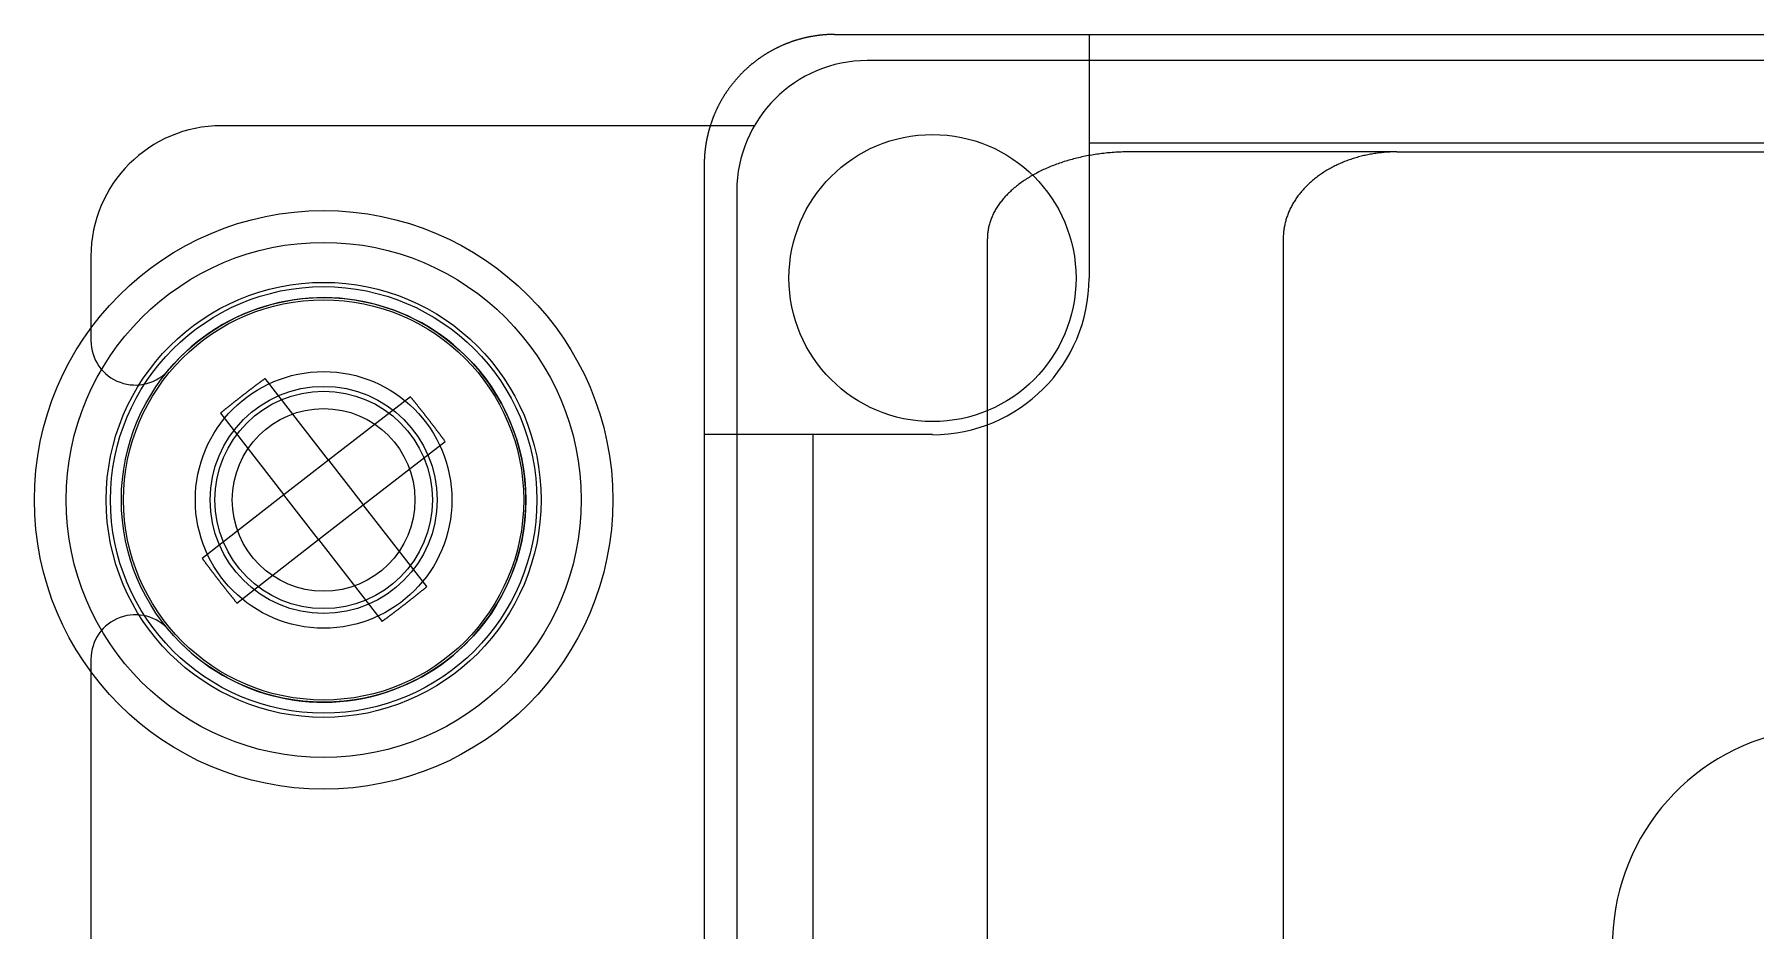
# Model space of a CAD drawing. Extents: x 3.27 to 9.48, y 3.29 to 7.63.
# Drawn here: x 3.27 to 4.049, y 6.606 to 7.011 of the extents above; entities that cross this region are included whole.
import ezdxf

# ---------------------------------------------------------------- set-up
doc = ezdxf.new("R2010")
doc.units = 0
doc.layers.add('HIDDEN_EDGES_ANSI_', color=7, linetype='CONTINUOUS')
doc.layers.add('VISIBLE_EDGES_ANSI_', color=7, linetype='CONTINUOUS')

msp = doc.modelspace()

# ---------------------------------------------------------------- linework, layer by layer
at = {"layer": 'HIDDEN_EDGES_ANSI_'}
for p, q in [((3.74731, 7.01128), (3.74731, 6.90104)), ((5.00322, 6.96207), (3.74731, 6.96207)), ((3.5731, 6.95224), (3.5731, 6.95223)), ((3.5731, 6.95223), (3.5731, 6.25931)), ((3.29554, 6.8784), (3.29554, 6.87271)), ((3.67644, 6.83018), (3.5731, 6.83018)), ((3.62231, 6.83018), (3.62231, 6.38136)), ((3.29554, 6.72859), (3.29554, 6.7229))]:
    msp.add_line(p, q, dxfattribs=at)
msp.add_polyline3d([(3.57582, 6.96994, 0), (3.57579, 6.96985, 0), (3.57576, 6.96976, 0), (3.57573, 6.96967, 0), (3.57571, 6.96958, 0), (3.57568, 6.96949, 0), (3.57565, 6.9694, 0), (3.57562, 6.96931, 0), (3.5756, 6.96922, 0), (3.57557, 6.96913, 0), (3.57554, 6.96904, 0), (3.57552, 6.96895, 0), (3.57549, 6.96886, 0), (3.57546, 6.96877, 0), (3.57544, 6.96868, 0), (3.57541, 6.96859, 0), (3.57539, 6.9685, 0), (3.57536, 6.96841, 0), (3.57533, 6.96832, 0), (3.57531, 6.96823, 0), (3.57528, 6.96814, 0), (3.57526, 6.96805, 0), (3.57523, 6.96796, 0), (3.57521, 6.96787, 0), (3.57518, 6.96778, 0), (3.57516, 6.96768, 0), (3.57513, 6.96759, 0), (3.57511, 6.9675, 0), (3.57508, 6.96741, 0), (3.57506, 6.96732, 0), (3.57504, 6.96723, 0), (3.57501, 6.96714, 0), (3.57499, 6.96705, 0), (3.57497, 6.96696, 0), (3.57494, 6.96687, 0), (3.57492, 6.96677, 0), (3.5749, 6.96668, 0), (3.57487, 6.96659, 0), (3.57485, 6.9665, 0), (3.57483, 6.96641, 0), (3.5748, 6.96632, 0), (3.57478, 6.96623, 0), (3.57476, 6.96613, 0), (3.57474, 6.96604, 0), (3.57472, 6.96595, 0), (3.57469, 6.96586, 0), (3.57467, 6.96577, 0), (3.57465, 6.96568, 0), (3.57463, 6.96558, 0), (3.57461, 6.96549, 0), (3.57459, 6.9654, 0), (3.57457, 6.96531, 0), (3.57455, 6.96522, 0), (3.57452, 6.96513, 0), (3.5745, 6.96503, 0), (3.57448, 6.96494, 0), (3.57446, 6.96485, 0), (3.57444, 6.96476, 0), (3.57442, 6.96467, 0), (3.5744, 6.96457, 0), (3.57438, 6.96448, 0), (3.57436, 6.96439, 0), (3.57435, 6.9643, 0), (3.57433, 6.9642, 0), (3.57431, 6.96411, 0), (3.57429, 6.96402, 0), (3.57427, 6.96393, 0), (3.57425, 6.96383, 0), (3.57423, 6.96374, 0), (3.57421, 6.96365, 0), (3.5742, 6.96356, 0), (3.57418, 6.96347, 0), (3.57416, 6.96337, 0), (3.57414, 6.96328, 0), (3.57412, 6.96319, 0), (3.57411, 6.9631, 0), (3.57409, 6.963, 0), (3.57407, 6.96291, 0), (3.57406, 6.96282, 0), (3.57404, 6.96272, 0), (3.57402, 6.96263, 0), (3.57401, 6.96254, 0), (3.57399, 6.96245, 0), (3.57397, 6.96235, 0), (3.57396, 6.96226, 0), (3.57394, 6.96217, 0), (3.57393, 6.96208, 0), (3.57391, 6.96198, 0), (3.57389, 6.96189, 0), (3.57388, 6.9618, 0), (3.57386, 6.9617, 0), (3.57385, 6.96161, 0), (3.57383, 6.96152, 0), (3.57382, 6.96142, 0), (3.5738, 6.96133, 0), (3.57379, 6.96124, 0), (3.57378, 6.96115, 0), (3.57376, 6.96105, 0), (3.57375, 6.96096, 0), (3.57373, 6.96087, 0), (3.57372, 6.96077, 0), (3.57371, 6.96068, 0), (3.57369, 6.96059, 0), (3.57368, 6.96049, 0), (3.57367, 6.9604, 0), (3.57365, 6.96031, 0), (3.57364, 6.96021, 0), (3.57363, 6.96012, 0), (3.57362, 6.96003, 0), (3.5736, 6.95993, 0), (3.57359, 6.95984, 0), (3.57358, 6.95975, 0), (3.57357, 6.95965, 0), (3.57356, 6.95956, 0), (3.57354, 6.95947, 0), (3.57353, 6.95937, 0), (3.57352, 6.95928, 0), (3.57351, 6.95919, 0), (3.5735, 6.95909, 0), (3.57349, 6.959, 0), (3.57348, 6.95891, 0), (3.57347, 6.95881, 0), (3.57346, 6.95872, 0), (3.57345, 6.95863, 0), (3.57344, 6.95853, 0), (3.57343, 6.95844, 0), (3.57342, 6.95835, 0), (3.57341, 6.95825, 0), (3.5734, 6.95816, 0), (3.57339, 6.95806, 0), (3.57338, 6.95797, 0), (3.57337, 6.95788, 0), (3.57336, 6.95778, 0), (3.57335, 6.95769, 0), (3.57334, 6.9576, 0), (3.57333, 6.9575, 0), (3.57333, 6.95741, 0), (3.57332, 6.95731, 0), (3.57331, 6.95722, 0), (3.5733, 6.95713, 0), (3.57329, 6.95703, 0), (3.57329, 6.95694, 0), (3.57328, 6.95685, 0), (3.57327, 6.95675, 0), (3.57326, 6.95666, 0), (3.57326, 6.95656, 0), (3.57325, 6.95647, 0), (3.57324, 6.95638, 0), (3.57324, 6.95628, 0), (3.57323, 6.95619, 0), (3.57323, 6.95609, 0), (3.57322, 6.956, 0), (3.57321, 6.95591, 0), (3.57321, 6.95581, 0), (3.5732, 6.95572, 0), (3.5732, 6.95562, 0), (3.57319, 6.95553, 0), (3.57319, 6.95544, 0), (3.57318, 6.95534, 0), (3.57318, 6.95525, 0), (3.57317, 6.95515, 0), (3.57317, 6.95506, 0), (3.57316, 6.95497, 0), (3.57316, 6.95487, 0), (3.57315, 6.95478, 0), (3.57315, 6.95468, 0), (3.57315, 6.95459, 0), (3.57314, 6.9545, 0), (3.57314, 6.9544, 0), (3.57314, 6.95431, 0), (3.57313, 6.95421, 0), (3.57313, 6.95412, 0), (3.57313, 6.95403, 0), (3.57312, 6.95393, 0), (3.57312, 6.95384, 0), (3.57312, 6.95374, 0), (3.57312, 6.95365, 0), (3.57311, 6.95355, 0), (3.57311, 6.95346, 0), (3.57311, 6.95337, 0), (3.57311, 6.95327, 0), (3.57311, 6.95318, 0), (3.5731, 6.95308, 0), (3.5731, 6.95299, 0), (3.5731, 6.9529, 0), (3.5731, 6.9528, 0), (3.5731, 6.95271, 0), (3.5731, 6.95261, 0), (3.5731, 6.95252, 0), (3.5731, 6.95242, 0), (3.5731, 6.95233, 0), (3.5731, 6.95224, 0)], dxfattribs=at)
for centre, radius in [((3.67644, 6.90104), 0.06496), ((3.40085, 6.80065), 0.09843), ((3.40085, 6.80065), 0.09651), ((3.40085, 6.80065), 0.09154), ((3.40085, 6.80065), 0.05807), ((3.40085, 6.80065), 0.05807), ((3.40085, 6.80065), 0.05138), ((3.40085, 6.80065), 0.04921), ((3.40085, 6.80065), 0.04134)]:
    msp.add_circle(centre, radius, dxfattribs=at)
for centre, radius, start, end in [((3.67644, 6.90104), 0.07087, 270, 0), ((3.40085, 6.80065), 0.09154, 220.21133, 139.78867), ((3.31562, 6.87271), 0.02008, 180, 319.78867), ((3.31562, 6.72859), 0.02008, 40.21133, 180)]:
    msp.add_arc(centre, radius, start, end, dxfattribs=at)
at = {"layer": 'VISIBLE_EDGES_ANSI_'}
for p, q in [((3.63215, 7.01128), (3.63215, 7.01128)), ((3.63215, 7.01128), (4.60345, 7.01128)), ((4.29887, 6.99947), (3.64692, 6.99947)), ((3.59577, 6.96994), (3.35459, 6.96994)), ((3.88657, 6.95813), (3.76571, 6.95813)), ((3.88657, 6.95813), (4.31227, 6.95813)), ((3.58786, 6.94041), (3.58786, 6.27112)), ((3.70125, 6.29278), (3.70125, 6.91876)), ((3.83517, 6.91876), (3.83517, 6.29278)), ((3.29554, 6.91089), (3.29554, 6.8784)), ((3.40311, 6.8186), (3.37438, 6.85561)), ((3.35417, 6.83991), (3.3829, 6.80291)), ((3.44012, 6.84734), (3.40311, 6.8186)), ((3.41881, 6.79839), (3.45581, 6.82712)), ((3.40311, 6.8186), (3.3829, 6.80291)), ((3.40311, 6.8186), (3.41881, 6.79839)), ((3.3829, 6.80291), (3.3459, 6.77418)), ((3.3986, 6.7827), (3.3829, 6.80291)), ((3.3986, 6.7827), (3.41881, 6.79839)), ((3.44754, 6.76139), (3.41881, 6.79839)), ((3.36159, 6.75397), (3.3986, 6.7827)), ((3.3986, 6.7827), (3.42733, 6.74569)), ((3.29554, 6.7229), (3.29554, 6.48864))]:
    msp.add_line(p, q, dxfattribs=at)
for points in [[(3.63215, 7.01128, 0), (3.63191, 7.01128, 0), (3.63168, 7.01128, 0), (3.63144, 7.01128, 0), (3.63121, 7.01127, 0), (3.63097, 7.01127, 0), (3.63074, 7.01126, 0), (3.6305, 7.01126, 0), (3.63027, 7.01125, 0), (3.63003, 7.01124, 0), (3.6298, 7.01123, 0), (3.62956, 7.01122, 0), (3.62933, 7.01121, 0), (3.6291, 7.0112, 0), (3.62886, 7.01119, 0), (3.62863, 7.01118, 0), (3.62839, 7.01116, 0), (3.62816, 7.01115, 0), (3.62793, 7.01113, 0), (3.62769, 7.01111, 0), (3.62746, 7.01109, 0), (3.62723, 7.01107, 0), (3.62699, 7.01105, 0), (3.62676, 7.01103, 0), (3.62653, 7.01101, 0), (3.62629, 7.01099, 0), (3.62606, 7.01097, 0), (3.62583, 7.01094, 0), (3.62559, 7.01092, 0), (3.62536, 7.01089, 0), (3.62513, 7.01086, 0), (3.6249, 7.01083, 0), (3.62466, 7.0108, 0), (3.62443, 7.01077, 0), (3.6242, 7.01074, 0), (3.62397, 7.01071, 0), (3.62374, 7.01068, 0), (3.6235, 7.01064, 0), (3.62327, 7.01061, 0), (3.62304, 7.01057, 0), (3.62281, 7.01054, 0), (3.62258, 7.0105, 0), (3.62235, 7.01046, 0), (3.62212, 7.01042, 0), (3.62189, 7.01038, 0), (3.62166, 7.01034, 0), (3.62143, 7.0103, 0), (3.6212, 7.01026, 0), (3.62097, 7.01021, 0), (3.62074, 7.01017, 0), (3.62051, 7.01012, 0), (3.62028, 7.01007, 0), (3.62005, 7.01003, 0), (3.61982, 7.00998, 0), (3.61959, 7.00993, 0), (3.61936, 7.00988, 0), (3.61914, 7.00983, 0), (3.61891, 7.00978, 0), (3.61868, 7.00972, 0), (3.61845, 7.00967, 0), (3.61822, 7.00961, 0), (3.618, 7.00956, 0), (3.61777, 7.0095, 0), (3.61754, 7.00945, 0), (3.61732, 7.00939, 0), (3.61709, 7.00933, 0), (3.61686, 7.00927, 0), (3.61664, 7.00921, 0), (3.61641, 7.00914, 0), (3.61619, 7.00908, 0), (3.61596, 7.00902, 0), (3.61574, 7.00895, 0), (3.61551, 7.00889, 0), (3.61529, 7.00882, 0), (3.61506, 7.00875, 0), (3.61484, 7.00869, 0), (3.61461, 7.00862, 0), (3.61439, 7.00855, 0), (3.61417, 7.00848, 0), (3.61394, 7.0084, 0), (3.61372, 7.00833, 0), (3.6135, 7.00826, 0), (3.61328, 7.00818, 0), (3.61305, 7.00811, 0), (3.61283, 7.00803, 0), (3.61261, 7.00795, 0), (3.61239, 7.00788, 0), (3.61217, 7.0078, 0), (3.61195, 7.00772, 0), (3.61173, 7.00764, 0), (3.61151, 7.00755, 0), (3.61129, 7.00747, 0), (3.61107, 7.00739, 0), (3.61085, 7.0073, 0), (3.61063, 7.00722, 0), (3.61041, 7.00713, 0), (3.61019, 7.00705, 0), (3.60998, 7.00696, 0), (3.60976, 7.00687, 0), (3.60954, 7.00678, 0), (3.60932, 7.00669, 0), (3.60911, 7.0066, 0), (3.60889, 7.00651, 0), (3.60868, 7.00641, 0), (3.60846, 7.00632, 0), (3.60825, 7.00623, 0), (3.60803, 7.00613, 0), (3.60782, 7.00603, 0), (3.6076, 7.00594, 0), (3.60739, 7.00584, 0), (3.60718, 7.00574, 0), (3.60697, 7.00564, 0), (3.60675, 7.00554, 0), (3.60654, 7.00544, 0), (3.60633, 7.00534, 0), (3.60612, 7.00523, 0), (3.60591, 7.00513, 0), (3.6057, 7.00502, 0), (3.60549, 7.00492, 0), (3.60528, 7.00481, 0), (3.60507, 7.00471, 0), (3.60487, 7.0046, 0), (3.60466, 7.00449, 0), (3.60445, 7.00438, 0), (3.60424, 7.00427, 0), (3.60404, 7.00416, 0), (3.60383, 7.00405, 0), (3.60363, 7.00393, 0), (3.60342, 7.00382, 0), (3.60322, 7.00371, 0), (3.60301, 7.00359, 0), (3.60281, 7.00348, 0), (3.60261, 7.00336, 0), (3.60241, 7.00324, 0), (3.6022, 7.00312, 0), (3.602, 7.003, 0), (3.6018, 7.00288, 0), (3.6016, 7.00276, 0), (3.6014, 7.00264, 0), (3.6012, 7.00252, 0), (3.601, 7.0024, 0), (3.6008, 7.00227, 0), (3.60061, 7.00215, 0), (3.60041, 7.00202, 0), (3.60021, 7.0019, 0), (3.60001, 7.00177, 0), (3.59982, 7.00164, 0), (3.59962, 7.00151, 0), (3.59943, 7.00138, 0), (3.59923, 7.00125, 0), (3.59904, 7.00112, 0), (3.59885, 7.00099, 0), (3.59865, 7.00086, 0), (3.59846, 7.00073, 0), (3.59827, 7.00059, 0), (3.59808, 7.00046, 0), (3.59789, 7.00032, 0), (3.5977, 7.00019, 0), (3.59751, 7.00005, 0), (3.59732, 6.99991, 0), (3.59713, 6.99977, 0), (3.59694, 6.99963, 0), (3.59675, 6.99949, 0), (3.59657, 6.99935, 0), (3.59638, 6.99921, 0), (3.59619, 6.99907, 0), (3.59601, 6.99893, 0), (3.59582, 6.99878, 0), (3.59564, 6.99864, 0), (3.59545, 6.99849, 0), (3.59527, 6.99835, 0), (3.59509, 6.9982, 0), (3.59491, 6.99805, 0), (3.59473, 6.99791, 0), (3.59454, 6.99776, 0), (3.59436, 6.99761, 0), (3.59418, 6.99746, 0), (3.594, 6.99731, 0), (3.59383, 6.99715, 0), (3.59365, 6.997, 0), (3.59347, 6.99685, 0), (3.59329, 6.99669, 0), (3.59312, 6.99654, 0), (3.59294, 6.99638, 0), (3.59277, 6.99623, 0), (3.59259, 6.99607, 0), (3.59242, 6.99591, 0), (3.59225, 6.99576, 0), (3.59207, 6.9956, 0), (3.5919, 6.99544, 0), (3.59173, 6.99528, 0), (3.59156, 6.99512, 0), (3.59139, 6.99495, 0), (3.59122, 6.99479, 0), (3.59105, 6.99463, 0), (3.59088, 6.99446, 0), (3.59071, 6.9943, 0), (3.59055, 6.99413, 0), (3.59038, 6.99397, 0), (3.59021, 6.9938, 0), (3.59005, 6.99363, 0), (3.58988, 6.99347, 0), (3.58972, 6.9933, 0), (3.58956, 6.99313, 0), (3.5894, 6.99296, 0), (3.58923, 6.99279, 0), (3.58907, 6.99262, 0), (3.58891, 6.99245, 0), (3.58875, 6.99227, 0), (3.58859, 6.9921, 0), (3.58844, 6.99193, 0), (3.58828, 6.99176, 0), (3.58812, 6.99158, 0), (3.58797, 6.99141, 0), (3.58781, 6.99123, 0), (3.58766, 6.99105, 0), (3.5875, 6.99088, 0), (3.58735, 6.9907, 0), (3.5872, 6.99052, 0), (3.58705, 6.99034, 0), (3.5869, 6.99016, 0), (3.58675, 6.98998, 0), (3.5866, 6.9898, 0), (3.58645, 6.98962, 0), (3.5863, 6.98944, 0), (3.58615, 6.98926, 0), (3.58601, 6.98908, 0), (3.58586, 6.98889, 0), (3.58572, 6.98871, 0), (3.58557, 6.98852, 0), (3.58543, 6.98834, 0), (3.58528, 6.98815, 0), (3.58514, 6.98797, 0), (3.585, 6.98778, 0), (3.58486, 6.98759, 0), (3.58472, 6.98741, 0), (3.58458, 6.98722, 0), (3.58444, 6.98703, 0), (3.58431, 6.98684, 0), (3.58417, 6.98665, 0), (3.58403, 6.98646, 0), (3.5839, 6.98627, 0), (3.58376, 6.98608, 0), (3.58363, 6.98589, 0), (3.5835, 6.98569, 0), (3.58336, 6.9855, 0), (3.58323, 6.98531, 0), (3.5831, 6.98511, 0), (3.58297, 6.98492, 0), (3.58284, 6.98472, 0), (3.58272, 6.98453, 0), (3.58259, 6.98433, 0), (3.58246, 6.98413, 0), (3.58233, 6.98394, 0), (3.58221, 6.98374, 0), (3.58209, 6.98354, 0), (3.58196, 6.98334, 0), (3.58184, 6.98314, 0), (3.58172, 6.98294, 0), (3.58159, 6.98274, 0), (3.58147, 6.98254, 0), (3.58135, 6.98234, 0), (3.58124, 6.98214, 0), (3.58112, 6.98194, 0), (3.581, 6.98174, 0), (3.58088, 6.98153, 0), (3.58077, 6.98133, 0), (3.58065, 6.98113, 0), (3.58054, 6.98092, 0), (3.58043, 6.98072, 0), (3.58031, 6.98051, 0), (3.5802, 6.9803, 0), (3.58009, 6.9801, 0), (3.57998, 6.97989, 0), (3.57987, 6.97968, 0), (3.57976, 6.97948, 0), (3.57965, 6.97927, 0), (3.57955, 6.97906, 0), (3.57944, 6.97885, 0), (3.57934, 6.97864, 0), (3.57923, 6.97843, 0), (3.57913, 6.97822, 0), (3.57902, 6.97801, 0), (3.57892, 6.9778, 0), (3.57882, 6.97759, 0), (3.57872, 6.97738, 0), (3.57862, 6.97716, 0), (3.57852, 6.97695, 0), (3.57843, 6.97674, 0), (3.57833, 6.97652, 0), (3.57823, 6.97631, 0), (3.57814, 6.97609, 0), (3.57804, 6.97588, 0), (3.57795, 6.97566, 0), (3.57786, 6.97545, 0), (3.57776, 6.97523, 0), (3.57767, 6.97501, 0), (3.57758, 6.9748, 0), (3.57749, 6.97458, 0), (3.5774, 6.97436, 0), (3.57732, 6.97414, 0), (3.57723, 6.97393, 0), (3.57714, 6.97371, 0), (3.57706, 6.97349, 0), (3.57697, 6.97327, 0), (3.57689, 6.97305, 0), (3.57681, 6.97283, 0), (3.57673, 6.97261, 0), (3.57665, 6.97239, 0), (3.57657, 6.97217, 0), (3.57649, 6.97195, 0), (3.57641, 6.97172, 0), (3.57633, 6.9715, 0), (3.57626, 6.97128, 0), (3.57618, 6.97106, 0), (3.57611, 6.97084, 0), (3.57603, 6.97061, 0), (3.57596, 6.97039, 0), (3.57589, 6.97017, 0), (3.57582, 6.96994, 0)], [(3.76571, 6.95813, 0), (3.76492, 6.95813, 0), (3.76413, 6.95812, 0), (3.76334, 6.9581, 0), (3.76255, 6.95808, 0), (3.76176, 6.95806, 0), (3.76097, 6.95802, 0), (3.76018, 6.95799, 0), (3.7594, 6.95794, 0), (3.75861, 6.95789, 0), (3.75782, 6.95784, 0), (3.75704, 6.95777, 0), (3.75626, 6.95771, 0), (3.75547, 6.95763, 0), (3.75469, 6.95755, 0), (3.75391, 6.95747, 0), (3.75314, 6.95737, 0), (3.75236, 6.95728, 0), (3.75159, 6.95717, 0), (3.75082, 6.95707, 0), (3.75005, 6.95695, 0), (3.74928, 6.95683, 0), (3.74852, 6.95671, 0), (3.74776, 6.95657, 0), (3.747, 6.95644, 0), (3.74625, 6.95629, 0), (3.74549, 6.95614, 0), (3.74474, 6.95599, 0), (3.744, 6.95583, 0), (3.74325, 6.95566, 0), (3.74251, 6.95549, 0), (3.74178, 6.95532, 0), (3.74104, 6.95513, 0), (3.74032, 6.95495, 0), (3.73959, 6.95475, 0), (3.73887, 6.95456, 0), (3.73815, 6.95435, 0), (3.73744, 6.95414, 0), (3.73673, 6.95393, 0), (3.73603, 6.95371, 0), (3.73533, 6.95348, 0), (3.73463, 6.95325, 0), (3.73394, 6.95302, 0), (3.73325, 6.95278, 0), (3.73257, 6.95253, 0), (3.7319, 6.95228, 0), (3.73123, 6.95202, 0), (3.73056, 6.95176, 0), (3.7299, 6.9515, 0), (3.72924, 6.95123, 0), (3.72859, 6.95095, 0), (3.72795, 6.95067, 0), (3.72731, 6.95038, 0), (3.72668, 6.95009, 0), (3.72605, 6.9498, 0), (3.72543, 6.9495, 0), (3.72482, 6.94919, 0), (3.72421, 6.94889, 0), (3.72361, 6.94857, 0), (3.72301, 6.94825, 0), (3.72242, 6.94793, 0), (3.72184, 6.94761, 0), (3.72126, 6.94727, 0), (3.72069, 6.94694, 0), (3.72013, 6.9466, 0), (3.71957, 6.94626, 0), (3.71902, 6.94591, 0), (3.71848, 6.94556, 0), (3.71795, 6.9452, 0), (3.71742, 6.94484, 0), (3.7169, 6.94448, 0), (3.71639, 6.94411, 0), (3.71588, 6.94374, 0), (3.71538, 6.94336, 0), (3.71489, 6.94298, 0), (3.71441, 6.9426, 0), (3.71393, 6.94221, 0), (3.71347, 6.94182, 0), (3.71301, 6.94143, 0), (3.71256, 6.94103, 0), (3.71211, 6.94063, 0), (3.71168, 6.94023, 0), (3.71125, 6.93982, 0), (3.71083, 6.93941, 0), (3.71042, 6.939, 0), (3.71002, 6.93859, 0), (3.70962, 6.93817, 0), (3.70924, 6.93774, 0), (3.70886, 6.93732, 0), (3.70849, 6.93689, 0), (3.70813, 6.93646, 0), (3.70778, 6.93603, 0), (3.70744, 6.93559, 0), (3.7071, 6.93516, 0), (3.70678, 6.93472, 0), (3.70646, 6.93427, 0), (3.70616, 6.93383, 0), (3.70586, 6.93338, 0), (3.70557, 6.93293, 0), (3.70529, 6.93248, 0), (3.70502, 6.93202, 0), (3.70475, 6.93157, 0), (3.7045, 6.93111, 0), (3.70426, 6.93065, 0), (3.70402, 6.93019, 0), (3.7038, 6.92973, 0), (3.70358, 6.92926, 0), (3.70338, 6.9288, 0), (3.70318, 6.92833, 0), (3.70299, 6.92786, 0), (3.70281, 6.92739, 0), (3.70265, 6.92692, 0), (3.70249, 6.92644, 0), (3.70234, 6.92597, 0), (3.7022, 6.92549, 0), (3.70207, 6.92502, 0), (3.70195, 6.92454, 0), (3.70183, 6.92406, 0), (3.70173, 6.92358, 0), (3.70164, 6.9231, 0), (3.70156, 6.92262, 0), (3.70149, 6.92214, 0), (3.70142, 6.92166, 0), (3.70137, 6.92118, 0), (3.70133, 6.92069, 0), (3.70129, 6.92021, 0), (3.70127, 6.91973, 0), (3.70125, 6.91924, 0), (3.70125, 6.91876, 0)], [(3.88657, 6.95813, 0), (3.88594, 6.95813, 0), (3.88531, 6.95812, 0), (3.88468, 6.9581, 0), (3.88405, 6.95808, 0), (3.88342, 6.95806, 0), (3.88279, 6.95802, 0), (3.88216, 6.95799, 0), (3.88153, 6.95794, 0), (3.8809, 6.95789, 0), (3.88028, 6.95784, 0), (3.87965, 6.95777, 0), (3.87903, 6.95771, 0), (3.8784, 6.95763, 0), (3.87778, 6.95755, 0), (3.87716, 6.95747, 0), (3.87654, 6.95737, 0), (3.87592, 6.95728, 0), (3.87531, 6.95717, 0), (3.87469, 6.95707, 0), (3.87408, 6.95695, 0), (3.87347, 6.95683, 0), (3.87286, 6.95671, 0), (3.87225, 6.95657, 0), (3.87165, 6.95644, 0), (3.87105, 6.95629, 0), (3.87045, 6.95614, 0), (3.86985, 6.95599, 0), (3.86925, 6.95583, 0), (3.86866, 6.95566, 0), (3.86807, 6.95549, 0), (3.86748, 6.95532, 0), (3.8669, 6.95513, 0), (3.86632, 6.95495, 0), (3.86574, 6.95475, 0), (3.86517, 6.95456, 0), (3.86459, 6.95435, 0), (3.86403, 6.95414, 0), (3.86346, 6.95393, 0), (3.8629, 6.95371, 0), (3.86234, 6.95348, 0), (3.86179, 6.95325, 0), (3.86124, 6.95302, 0), (3.86069, 6.95278, 0), (3.86015, 6.95253, 0), (3.85961, 6.95228, 0), (3.85907, 6.95202, 0), (3.85854, 6.95176, 0), (3.85801, 6.9515, 0), (3.85749, 6.95123, 0), (3.85697, 6.95095, 0), (3.85646, 6.95067, 0), (3.85595, 6.95038, 0), (3.85545, 6.95009, 0), (3.85495, 6.9498, 0), (3.85445, 6.9495, 0), (3.85396, 6.94919, 0), (3.85348, 6.94889, 0), (3.853, 6.94857, 0), (3.85252, 6.94825, 0), (3.85205, 6.94793, 0), (3.85159, 6.94761, 0), (3.85113, 6.94727, 0), (3.85068, 6.94694, 0), (3.85023, 6.9466, 0), (3.84978, 6.94626, 0), (3.84935, 6.94591, 0), (3.84891, 6.94556, 0), (3.84849, 6.9452, 0), (3.84807, 6.94484, 0), (3.84765, 6.94448, 0), (3.84724, 6.94411, 0), (3.84684, 6.94374, 0), (3.84644, 6.94336, 0), (3.84605, 6.94298, 0), (3.84567, 6.9426, 0), (3.84529, 6.94221, 0), (3.84491, 6.94182, 0), (3.84455, 6.94143, 0), (3.84419, 6.94103, 0), (3.84384, 6.94063, 0), (3.84349, 6.94023, 0), (3.84315, 6.93982, 0), (3.84281, 6.93941, 0), (3.84249, 6.939, 0), (3.84216, 6.93859, 0), (3.84185, 6.93817, 0), (3.84154, 6.93774, 0), (3.84124, 6.93732, 0), (3.84095, 6.93689, 0), (3.84066, 6.93646, 0), (3.84038, 6.93603, 0), (3.84011, 6.93559, 0), (3.83984, 6.93516, 0), (3.83958, 6.93472, 0), (3.83933, 6.93427, 0), (3.83909, 6.93383, 0), (3.83885, 6.93338, 0), (3.83862, 6.93293, 0), (3.83839, 6.93248, 0), (3.83818, 6.93202, 0), (3.83797, 6.93157, 0), (3.83777, 6.93111, 0), (3.83757, 6.93065, 0), (3.83739, 6.93019, 0), (3.83721, 6.92973, 0), (3.83704, 6.92926, 0), (3.83687, 6.9288, 0), (3.83671, 6.92833, 0), (3.83656, 6.92786, 0), (3.83642, 6.92739, 0), (3.83629, 6.92692, 0), (3.83616, 6.92644, 0), (3.83604, 6.92597, 0), (3.83593, 6.92549, 0), (3.83583, 6.92502, 0), (3.83573, 6.92454, 0), (3.83564, 6.92406, 0), (3.83556, 6.92358, 0), (3.83549, 6.9231, 0), (3.83542, 6.92262, 0), (3.83536, 6.92214, 0), (3.83531, 6.92166, 0), (3.83527, 6.92118, 0), (3.83524, 6.92069, 0), (3.83521, 6.92021, 0), (3.83519, 6.91973, 0), (3.83518, 6.91924, 0), (3.83517, 6.91876, 0)], [(3.37438, 6.85561, 0), (3.37422, 6.85549, 0), (3.37406, 6.85537, 0), (3.3739, 6.85525, 0), (3.37374, 6.85513, 0), (3.37358, 6.85502, 0), (3.37342, 6.8549, 0), (3.37326, 6.85478, 0), (3.37309, 6.85466, 0), (3.37293, 6.85454, 0), (3.37277, 6.85442, 0), (3.37261, 6.8543, 0), (3.37245, 6.85418, 0), (3.37229, 6.85406, 0), (3.37213, 6.85394, 0), (3.37197, 6.85382, 0), (3.37181, 6.85371, 0), (3.37165, 6.85359, 0), (3.37149, 6.85347, 0), (3.37133, 6.85335, 0), (3.37117, 6.85323, 0), (3.37101, 6.85311, 0), (3.37085, 6.85299, 0), (3.37069, 6.85287, 0), (3.37053, 6.85275, 0), (3.37037, 6.85263, 0), (3.37021, 6.85251, 0), (3.37005, 6.85239, 0), (3.36989, 6.85227, 0), (3.36973, 6.85215, 0), (3.36957, 6.85203, 0), (3.36941, 6.85191, 0), (3.36925, 6.85179, 0), (3.36909, 6.85166, 0), (3.36893, 6.85154, 0), (3.36877, 6.85142, 0), (3.36861, 6.8513, 0), (3.36846, 6.85118, 0), (3.3683, 6.85106, 0), (3.36814, 6.85094, 0), (3.36798, 6.85082, 0), (3.36782, 6.8507, 0), (3.36766, 6.85058, 0), (3.3675, 6.85046, 0), (3.36734, 6.85033, 0), (3.36718, 6.85021, 0), (3.36702, 6.85009, 0), (3.36686, 6.84997, 0), (3.36671, 6.84985, 0), (3.36655, 6.84973, 0), (3.36639, 6.8496, 0), (3.36623, 6.84948, 0), (3.36607, 6.84936, 0), (3.36591, 6.84924, 0), (3.36575, 6.84912, 0), (3.3656, 6.849, 0), (3.36544, 6.84887, 0), (3.36528, 6.84875, 0), (3.36512, 6.84863, 0), (3.36496, 6.84851, 0), (3.3648, 6.84838, 0), (3.36465, 6.84826, 0), (3.36449, 6.84814, 0), (3.36433, 6.84802, 0), (3.36417, 6.84789, 0), (3.36401, 6.84777, 0), (3.36386, 6.84765, 0), (3.3637, 6.84753, 0), (3.36354, 6.8474, 0), (3.36338, 6.84728, 0), (3.36323, 6.84716, 0), (3.36307, 6.84703, 0), (3.36291, 6.84691, 0), (3.36275, 6.84679, 0), (3.3626, 6.84666, 0), (3.36244, 6.84654, 0), (3.36228, 6.84642, 0), (3.36212, 6.84629, 0), (3.36197, 6.84617, 0), (3.36181, 6.84605, 0), (3.36165, 6.84592, 0), (3.36149, 6.8458, 0), (3.36134, 6.84568, 0), (3.36118, 6.84555, 0), (3.36102, 6.84543, 0), (3.36087, 6.8453, 0), (3.36071, 6.84518, 0), (3.36055, 6.84506, 0), (3.3604, 6.84493, 0), (3.36024, 6.84481, 0), (3.36008, 6.84468, 0), (3.35993, 6.84456, 0), (3.35977, 6.84443, 0), (3.35961, 6.84431, 0), (3.35946, 6.84419, 0), (3.3593, 6.84406, 0), (3.35914, 6.84394, 0), (3.35899, 6.84381, 0), (3.35883, 6.84369, 0), (3.35868, 6.84356, 0), (3.35852, 6.84344, 0), (3.35836, 6.84331, 0), (3.35821, 6.84319, 0), (3.35805, 6.84306, 0), (3.3579, 6.84294, 0), (3.35774, 6.84281, 0), (3.35758, 6.84269, 0), (3.35743, 6.84256, 0), (3.35727, 6.84244, 0), (3.35712, 6.84231, 0), (3.35696, 6.84218, 0), (3.35681, 6.84206, 0), (3.35665, 6.84193, 0), (3.35649, 6.84181, 0), (3.35634, 6.84168, 0), (3.35618, 6.84156, 0), (3.35603, 6.84143, 0), (3.35587, 6.8413, 0), (3.35572, 6.84118, 0), (3.35556, 6.84105, 0), (3.35541, 6.84093, 0), (3.35525, 6.8408, 0), (3.3551, 6.84067, 0), (3.35494, 6.84055, 0), (3.35479, 6.84042, 0), (3.35463, 6.84029, 0), (3.35448, 6.84017, 0), (3.35432, 6.84004, 0), (3.35417, 6.83991, 0)], [(3.45581, 6.82712, 0), (3.45569, 6.82728, 0), (3.45557, 6.82745, 0), (3.45546, 6.82761, 0), (3.45534, 6.82777, 0), (3.45522, 6.82793, 0), (3.4551, 6.82809, 0), (3.45498, 6.82825, 0), (3.45486, 6.82841, 0), (3.45474, 6.82857, 0), (3.45462, 6.82873, 0), (3.45451, 6.82889, 0), (3.45439, 6.82905, 0), (3.45427, 6.82921, 0), (3.45415, 6.82937, 0), (3.45403, 6.82953, 0), (3.45391, 6.82969, 0), (3.45379, 6.82985, 0), (3.45367, 6.83001, 0), (3.45355, 6.83018, 0), (3.45343, 6.83034, 0), (3.45331, 6.8305, 0), (3.45319, 6.83066, 0), (3.45307, 6.83082, 0), (3.45295, 6.83098, 0), (3.45283, 6.83114, 0), (3.45271, 6.8313, 0), (3.45259, 6.83145, 0), (3.45247, 6.83161, 0), (3.45235, 6.83177, 0), (3.45223, 6.83193, 0), (3.45211, 6.83209, 0), (3.45199, 6.83225, 0), (3.45187, 6.83241, 0), (3.45175, 6.83257, 0), (3.45163, 6.83273, 0), (3.45151, 6.83289, 0), (3.45138, 6.83305, 0), (3.45126, 6.83321, 0), (3.45114, 6.83337, 0), (3.45102, 6.83353, 0), (3.4509, 6.83369, 0), (3.45078, 6.83385, 0), (3.45066, 6.83401, 0), (3.45054, 6.83416, 0), (3.45042, 6.83432, 0), (3.45029, 6.83448, 0), (3.45017, 6.83464, 0), (3.45005, 6.8348, 0), (3.44993, 6.83496, 0), (3.44981, 6.83512, 0), (3.44969, 6.83528, 0), (3.44956, 6.83543, 0), (3.44944, 6.83559, 0), (3.44932, 6.83575, 0), (3.4492, 6.83591, 0), (3.44908, 6.83607, 0), (3.44895, 6.83623, 0), (3.44883, 6.83638, 0), (3.44871, 6.83654, 0), (3.44859, 6.8367, 0), (3.44846, 6.83686, 0), (3.44834, 6.83702, 0), (3.44822, 6.83718, 0), (3.4481, 6.83733, 0), (3.44797, 6.83749, 0), (3.44785, 6.83765, 0), (3.44773, 6.83781, 0), (3.44761, 6.83796, 0), (3.44748, 6.83812, 0), (3.44736, 6.83828, 0), (3.44724, 6.83844, 0), (3.44711, 6.83859, 0), (3.44699, 6.83875, 0), (3.44687, 6.83891, 0), (3.44674, 6.83907, 0), (3.44662, 6.83922, 0), (3.4465, 6.83938, 0), (3.44637, 6.83954, 0), (3.44625, 6.8397, 0), (3.44613, 6.83985, 0), (3.446, 6.84001, 0), (3.44588, 6.84017, 0), (3.44576, 6.84032, 0), (3.44563, 6.84048, 0), (3.44551, 6.84064, 0), (3.44538, 6.8408, 0), (3.44526, 6.84095, 0), (3.44514, 6.84111, 0), (3.44501, 6.84127, 0), (3.44489, 6.84142, 0), (3.44476, 6.84158, 0), (3.44464, 6.84174, 0), (3.44451, 6.84189, 0), (3.44439, 6.84205, 0), (3.44426, 6.84221, 0), (3.44414, 6.84236, 0), (3.44401, 6.84252, 0), (3.44389, 6.84267, 0), (3.44377, 6.84283, 0), (3.44364, 6.84299, 0), (3.44352, 6.84314, 0), (3.44339, 6.8433, 0), (3.44327, 6.84345, 0), (3.44314, 6.84361, 0), (3.44301, 6.84377, 0), (3.44289, 6.84392, 0), (3.44276, 6.84408, 0), (3.44264, 6.84423, 0), (3.44251, 6.84439, 0), (3.44239, 6.84454, 0), (3.44226, 6.8447, 0), (3.44214, 6.84486, 0), (3.44201, 6.84501, 0), (3.44188, 6.84517, 0), (3.44176, 6.84532, 0), (3.44163, 6.84548, 0), (3.44151, 6.84563, 0), (3.44138, 6.84579, 0), (3.44126, 6.84594, 0), (3.44113, 6.8461, 0), (3.441, 6.84625, 0), (3.44088, 6.84641, 0), (3.44075, 6.84656, 0), (3.44062, 6.84672, 0), (3.4405, 6.84687, 0), (3.44037, 6.84703, 0), (3.44024, 6.84718, 0), (3.44012, 6.84734, 0)], [(3.3459, 6.77418, 0), (3.34602, 6.77402, 0), (3.34613, 6.77386, 0), (3.34625, 6.7737, 0), (3.34637, 6.77353, 0), (3.34649, 6.77337, 0), (3.34661, 6.77321, 0), (3.34673, 6.77305, 0), (3.34685, 6.77289, 0), (3.34697, 6.77273, 0), (3.34708, 6.77257, 0), (3.3472, 6.77241, 0), (3.34732, 6.77225, 0), (3.34744, 6.77209, 0), (3.34756, 6.77193, 0), (3.34768, 6.77177, 0), (3.3478, 6.77161, 0), (3.34792, 6.77145, 0), (3.34804, 6.77129, 0), (3.34816, 6.77113, 0), (3.34828, 6.77097, 0), (3.3484, 6.77081, 0), (3.34852, 6.77065, 0), (3.34864, 6.77049, 0), (3.34876, 6.77033, 0), (3.34888, 6.77017, 0), (3.349, 6.77001, 0), (3.34912, 6.76985, 0), (3.34924, 6.76969, 0), (3.34936, 6.76953, 0), (3.34948, 6.76937, 0), (3.3496, 6.76921, 0), (3.34972, 6.76905, 0), (3.34984, 6.76889, 0), (3.34996, 6.76873, 0), (3.35008, 6.76857, 0), (3.3502, 6.76841, 0), (3.35032, 6.76825, 0), (3.35044, 6.76809, 0), (3.35057, 6.76793, 0), (3.35069, 6.76777, 0), (3.35081, 6.76762, 0), (3.35093, 6.76746, 0), (3.35105, 6.7673, 0), (3.35117, 6.76714, 0), (3.35129, 6.76698, 0), (3.35141, 6.76682, 0), (3.35154, 6.76666, 0), (3.35166, 6.7665, 0), (3.35178, 6.76634, 0), (3.3519, 6.76619, 0), (3.35202, 6.76603, 0), (3.35214, 6.76587, 0), (3.35227, 6.76571, 0), (3.35239, 6.76555, 0), (3.35251, 6.76539, 0), (3.35263, 6.76523, 0), (3.35275, 6.76508, 0), (3.35288, 6.76492, 0), (3.353, 6.76476, 0), (3.35312, 6.7646, 0), (3.35324, 6.76444, 0), (3.35337, 6.76429, 0), (3.35349, 6.76413, 0), (3.35361, 6.76397, 0), (3.35373, 6.76381, 0), (3.35386, 6.76365, 0), (3.35398, 6.7635, 0), (3.3541, 6.76334, 0), (3.35423, 6.76318, 0), (3.35435, 6.76302, 0), (3.35447, 6.76286, 0), (3.35459, 6.76271, 0), (3.35472, 6.76255, 0), (3.35484, 6.76239, 0), (3.35496, 6.76223, 0), (3.35509, 6.76208, 0), (3.35521, 6.76192, 0), (3.35533, 6.76176, 0), (3.35546, 6.76161, 0), (3.35558, 6.76145, 0), (3.35571, 6.76129, 0), (3.35583, 6.76113, 0), (3.35595, 6.76098, 0), (3.35608, 6.76082, 0), (3.3562, 6.76066, 0), (3.35633, 6.76051, 0), (3.35645, 6.76035, 0), (3.35657, 6.76019, 0), (3.3567, 6.76004, 0), (3.35682, 6.75988, 0), (3.35695, 6.75972, 0), (3.35707, 6.75957, 0), (3.3572, 6.75941, 0), (3.35732, 6.75925, 0), (3.35744, 6.7591, 0), (3.35757, 6.75894, 0), (3.35769, 6.75878, 0), (3.35782, 6.75863, 0), (3.35794, 6.75847, 0), (3.35807, 6.75832, 0), (3.35819, 6.75816, 0), (3.35832, 6.758, 0), (3.35844, 6.75785, 0), (3.35857, 6.75769, 0), (3.35869, 6.75754, 0), (3.35882, 6.75738, 0), (3.35894, 6.75722, 0), (3.35907, 6.75707, 0), (3.3592, 6.75691, 0), (3.35932, 6.75676, 0), (3.35945, 6.7566, 0), (3.35957, 6.75645, 0), (3.3597, 6.75629, 0), (3.35982, 6.75614, 0), (3.35995, 6.75598, 0), (3.36008, 6.75583, 0), (3.3602, 6.75567, 0), (3.36033, 6.75551, 0), (3.36045, 6.75536, 0), (3.36058, 6.7552, 0), (3.36071, 6.75505, 0), (3.36083, 6.75489, 0), (3.36096, 6.75474, 0), (3.36109, 6.75458, 0), (3.36121, 6.75443, 0), (3.36134, 6.75428, 0), (3.36146, 6.75412, 0), (3.36159, 6.75397, 0)], [(3.42733, 6.74569, 0), (3.42749, 6.74581, 0), (3.42765, 6.74593, 0), (3.42781, 6.74605, 0), (3.42797, 6.74617, 0), (3.42813, 6.74629, 0), (3.42829, 6.74641, 0), (3.42845, 6.74652, 0), (3.42861, 6.74664, 0), (3.42877, 6.74676, 0), (3.42893, 6.74688, 0), (3.4291, 6.747, 0), (3.42926, 6.74712, 0), (3.42942, 6.74724, 0), (3.42958, 6.74736, 0), (3.42974, 6.74748, 0), (3.4299, 6.7476, 0), (3.43006, 6.74772, 0), (3.43022, 6.74784, 0), (3.43038, 6.74796, 0), (3.43054, 6.74808, 0), (3.4307, 6.7482, 0), (3.43086, 6.74831, 0), (3.43102, 6.74843, 0), (3.43118, 6.74855, 0), (3.43134, 6.74867, 0), (3.4315, 6.7488, 0), (3.43166, 6.74892, 0), (3.43182, 6.74904, 0), (3.43198, 6.74916, 0), (3.43214, 6.74928, 0), (3.4323, 6.7494, 0), (3.43246, 6.74952, 0), (3.43262, 6.74964, 0), (3.43278, 6.74976, 0), (3.43293, 6.74988, 0), (3.43309, 6.75, 0), (3.43325, 6.75012, 0), (3.43341, 6.75024, 0), (3.43357, 6.75036, 0), (3.43373, 6.75048, 0), (3.43389, 6.7506, 0), (3.43405, 6.75073, 0), (3.43421, 6.75085, 0), (3.43437, 6.75097, 0), (3.43453, 6.75109, 0), (3.43469, 6.75121, 0), (3.43484, 6.75133, 0), (3.435, 6.75145, 0), (3.43516, 6.75158, 0), (3.43532, 6.7517, 0), (3.43548, 6.75182, 0), (3.43564, 6.75194, 0), (3.4358, 6.75206, 0), (3.43595, 6.75219, 0), (3.43611, 6.75231, 0), (3.43627, 6.75243, 0), (3.43643, 6.75255, 0), (3.43659, 6.75267, 0), (3.43675, 6.7528, 0), (3.4369, 6.75292, 0), (3.43706, 6.75304, 0), (3.43722, 6.75316, 0), (3.43738, 6.75329, 0), (3.43754, 6.75341, 0), (3.43769, 6.75353, 0), (3.43785, 6.75365, 0), (3.43801, 6.75378, 0), (3.43817, 6.7539, 0), (3.43833, 6.75402, 0), (3.43848, 6.75415, 0), (3.43864, 6.75427, 0), (3.4388, 6.75439, 0), (3.43896, 6.75451, 0), (3.43911, 6.75464, 0), (3.43927, 6.75476, 0), (3.43943, 6.75488, 0), (3.43959, 6.75501, 0), (3.43974, 6.75513, 0), (3.4399, 6.75526, 0), (3.44006, 6.75538, 0), (3.44021, 6.7555, 0), (3.44037, 6.75563, 0), (3.44053, 6.75575, 0), (3.44069, 6.75587, 0), (3.44084, 6.756, 0), (3.441, 6.75612, 0), (3.44116, 6.75625, 0), (3.44131, 6.75637, 0), (3.44147, 6.75649, 0), (3.44163, 6.75662, 0), (3.44178, 6.75674, 0), (3.44194, 6.75687, 0), (3.4421, 6.75699, 0), (3.44225, 6.75712, 0), (3.44241, 6.75724, 0), (3.44256, 6.75737, 0), (3.44272, 6.75749, 0), (3.44288, 6.75762, 0), (3.44303, 6.75774, 0), (3.44319, 6.75786, 0), (3.44335, 6.75799, 0), (3.4435, 6.75811, 0), (3.44366, 6.75824, 0), (3.44381, 6.75837, 0), (3.44397, 6.75849, 0), (3.44413, 6.75862, 0), (3.44428, 6.75874, 0), (3.44444, 6.75887, 0), (3.44459, 6.75899, 0), (3.44475, 6.75912, 0), (3.4449, 6.75924, 0), (3.44506, 6.75937, 0), (3.44521, 6.75949, 0), (3.44537, 6.75962, 0), (3.44553, 6.75975, 0), (3.44568, 6.75987, 0), (3.44584, 6.76, 0), (3.44599, 6.76012, 0), (3.44615, 6.76025, 0), (3.4463, 6.76038, 0), (3.44646, 6.7605, 0), (3.44661, 6.76063, 0), (3.44677, 6.76076, 0), (3.44692, 6.76088, 0), (3.44708, 6.76101, 0), (3.44723, 6.76113, 0), (3.44738, 6.76126, 0), (3.44754, 6.76139, 0)]]:
    msp.add_polyline3d(points, dxfattribs=at)
for radius in [0.13091, 0.11654, 0.09055]:
    msp.add_circle((3.40085, 6.80065), radius, dxfattribs=at)
for centre, radius, start, end in [((3.64692, 6.94041), 0.05906, 90, 180), ((3.35459, 6.91089), 0.05906, 90, 180), ((4.08258, 6.59907), 0.09843, 100.74836, 260.3925)]:
    msp.add_arc(centre, radius, start, end, dxfattribs=at)

doc.saveas('drawing.dxf')
